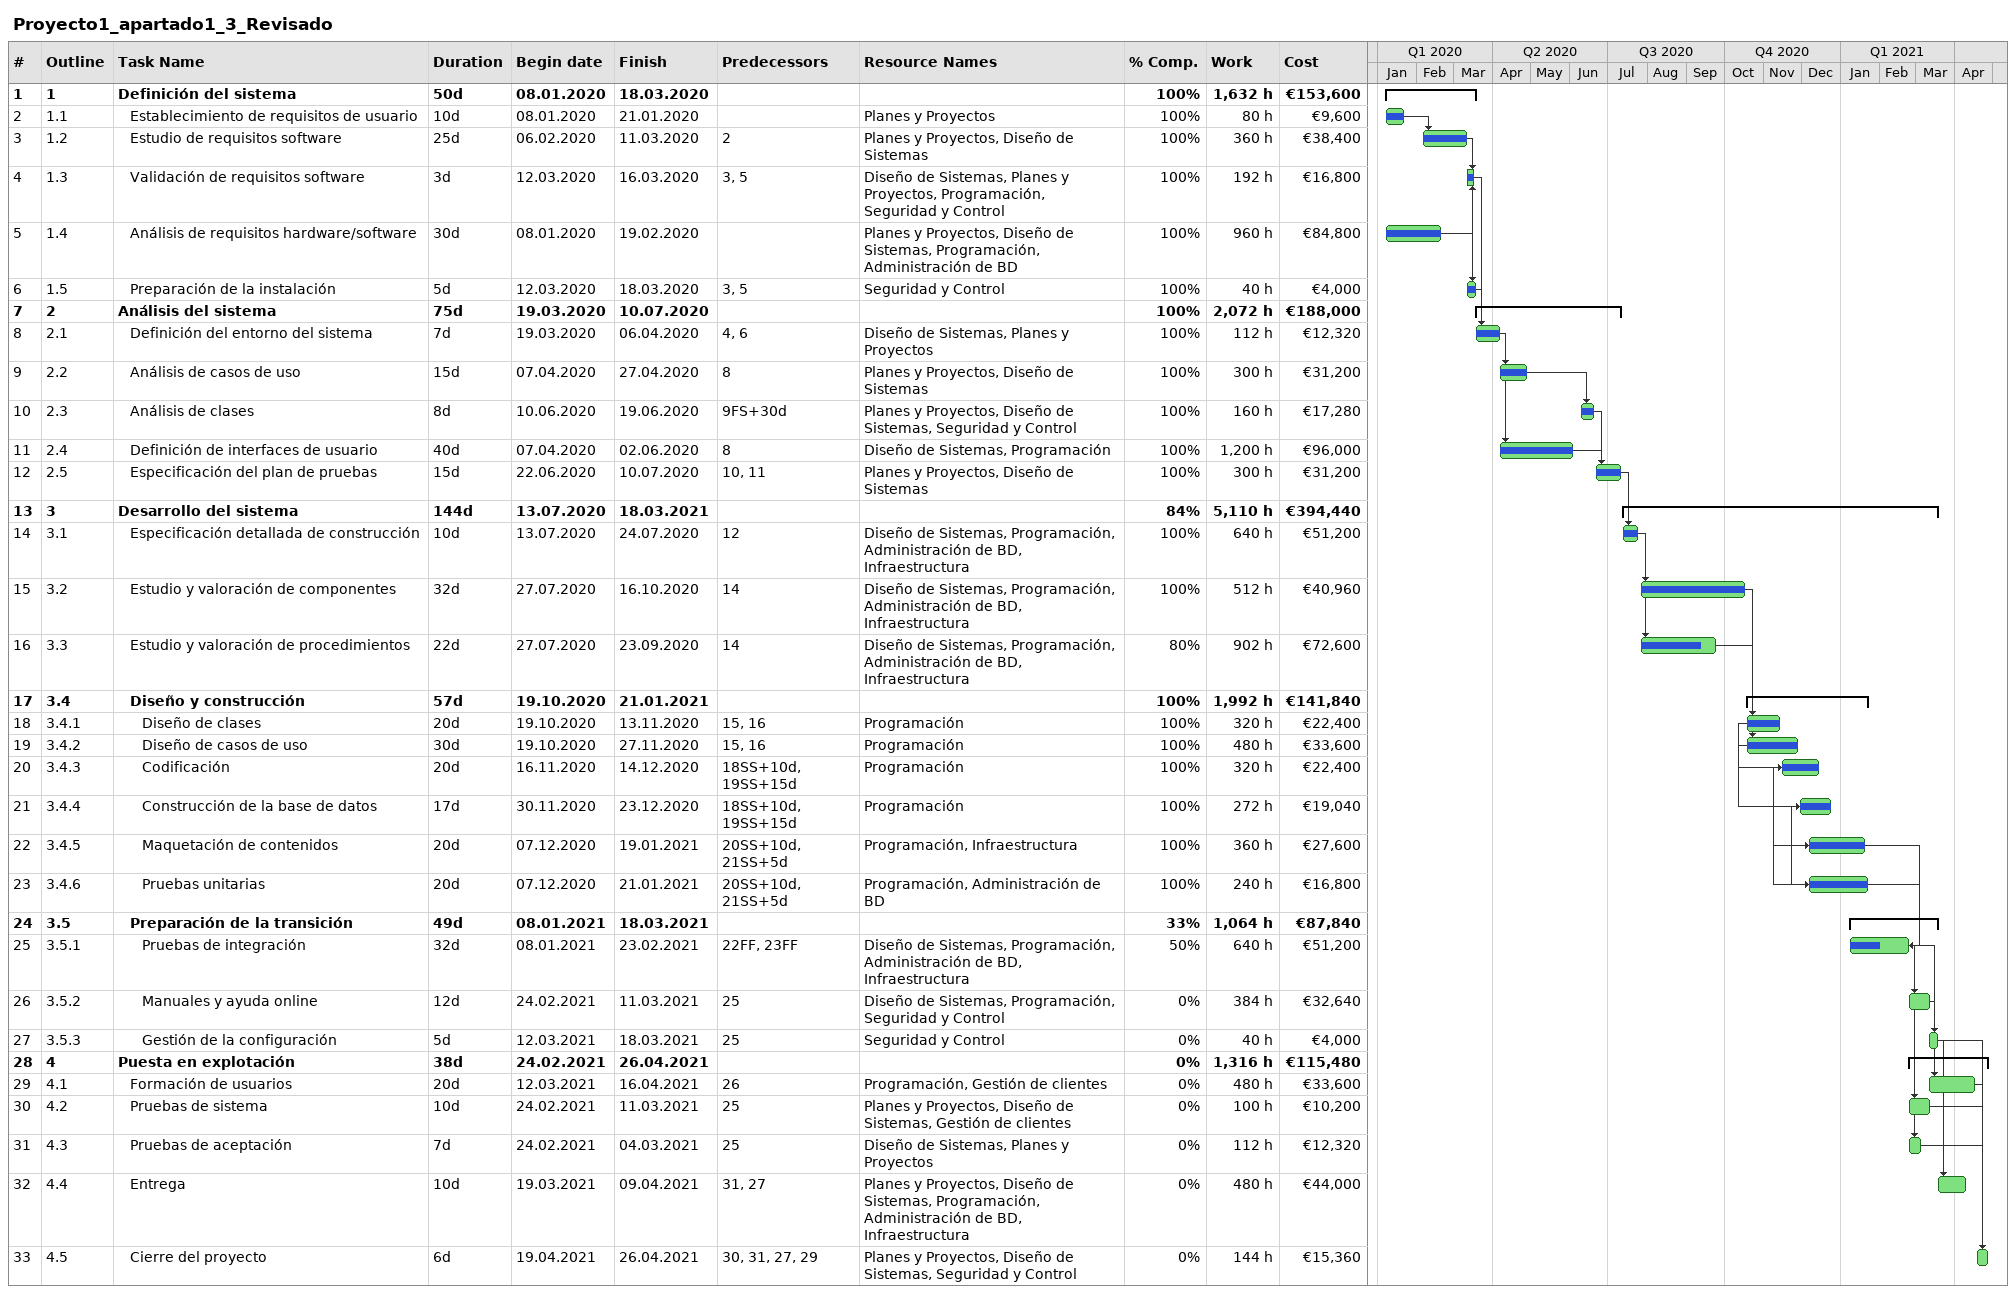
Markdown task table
Proyecto1_apartado1_3_Revisado

| ID | WBS | Task | Duration | Start | Finish | Predecessors | Resources | % complete | Work (h) | Cost (€) |
|---|---|---|---|---|---|---|---|---|---|---|
| 1 | 1 | **Definición del sistema** | 50d | 2020-01-08 | 2020-03-18 |  |  | 100 | 1632 | 153600 |
| 2 | 1.1 | Establecimiento de requisitos de usuario | 10d | 2020-01-08 | 2020-01-21 |  | Planes y Proyectos | 100 | 80 | 9600 |
| 3 | 1.2 | Estudio de requisitos software | 25d | 2020-02-06 | 2020-03-11 | 2 | Planes y Proyectos, Diseño de Sistemas | 100 | 360 | 38400 |
| 4 | 1.3 | Validación de requisitos software | 3d | 2020-03-12 | 2020-03-16 | 3, 5 | Diseño de Sistemas, Planes y Proyectos, Programación, Seguridad y Control | 100 | 192 | 16800 |
| 5 | 1.4 | Análisis de requisitos hardware/software | 30d | 2020-01-08 | 2020-02-19 |  | Planes y Proyectos, Diseño de Sistemas, Programación, Administración de BD | 100 | 960 | 84800 |
| 6 | 1.5 | Preparación de la instalación | 5d | 2020-03-12 | 2020-03-18 | 3, 5 | Seguridad y Control | 100 | 40 | 4000 |
| 7 | 2 | **Análisis del sistema** | 75d | 2020-03-19 | 2020-07-10 |  |  | 100 | 2072 | 188000 |
| 8 | 2.1 | Definición del entorno del sistema | 7d | 2020-03-19 | 2020-04-06 | 4, 6 | Diseño de Sistemas, Planes y Proyectos | 100 | 112 | 12320 |
| 9 | 2.2 | Análisis de casos de uso | 15d | 2020-04-07 | 2020-04-27 | 8 | Planes y Proyectos, Diseño de Sistemas | 100 | 300 | 31200 |
| 10 | 2.3 | Análisis de clases | 8d | 2020-06-10 | 2020-06-19 | 9FS+30d | Planes y Proyectos, Diseño de Sistemas, Seguridad y Control | 100 | 160 | 17280 |
| 11 | 2.4 | Definición de interfaces de usuario | 40d | 2020-04-07 | 2020-06-02 | 8 | Diseño de Sistemas, Programación | 100 | 1200 | 96000 |
| 12 | 2.5 | Especificación del plan de pruebas | 15d | 2020-06-22 | 2020-07-10 | 10, 11 | Planes y Proyectos, Diseño de Sistemas | 100 | 300 | 31200 |
| 13 | 3 | **Desarrollo del sistema** | 144d | 2020-07-13 | 2021-03-18 |  |  | 84 | 5110 | 394440 |
| 14 | 3.1 | Especificación detallada de construcción | 10d | 2020-07-13 | 2020-07-24 | 12 | Diseño de Sistemas, Programación, Administración de BD, Infraestructura | 100 | 640 | 51200 |
| 15 | 3.2 | Estudio y valoración de componentes | 32d | 2020-07-27 | 2020-10-16 | 14 | Diseño de Sistemas, Programación, Administración de BD, Infraestructura | 100 | 512 | 40960 |
| 16 | 3.3 | Estudio y valoración de procedimientos | 22d | 2020-07-27 | 2020-09-23 | 14 | Diseño de Sistemas, Programación, Administración de BD, Infraestructura | 80 | 902 | 72600 |
| 17 | 3.4 | **Diseño y construcción** | 57d | 2020-10-19 | 2021-01-21 |  |  | 100 | 1992 | 141840 |
| 18 | 3.4.1 | Diseño de clases | 20d | 2020-10-19 | 2020-11-13 | 15, 16 | Programación | 100 | 320 | 22400 |
| 19 | 3.4.2 | Diseño de casos de uso | 30d | 2020-10-19 | 2020-11-27 | 15, 16 | Programación | 100 | 480 | 33600 |
| 20 | 3.4.3 | Codificación | 20d | 2020-11-16 | 2020-12-14 | 18SS+10d, 19SS+15d | Programación | 100 | 320 | 22400 |
| 21 | 3.4.4 | Construcción de la base de datos | 17d | 2020-11-30 | 2020-12-23 | 18SS+10d, 19SS+15d | Programación | 100 | 272 | 19040 |
| 22 | 3.4.5 | Maquetación de contenidos | 20d | 2020-12-07 | 2021-01-19 | 20SS+10d, 21SS+5d | Programación, Infraestructura | 100 | 360 | 27600 |
| 23 | 3.4.6 | Pruebas unitarias | 20d | 2020-12-07 | 2021-01-21 | 20SS+10d, 21SS+5d | Programación, Administración de BD | 100 | 240 | 16800 |
| 24 | 3.5 | **Preparación de la transición** | 49d | 2021-01-08 | 2021-03-18 |  |  | 33 | 1064 | 87840 |
| 25 | 3.5.1 | Pruebas de integración | 32d | 2021-01-08 | 2021-02-23 | 22FF, 23FF | Diseño de Sistemas, Programación, Administración de BD, Infraestructura | 50 | 640 | 51200 |
| 26 | 3.5.2 | Manuales y ayuda online | 12d | 2021-02-24 | 2021-03-11 | 25 | Diseño de Sistemas, Programación, Seguridad y Control | 0 | 384 | 32640 |
| 27 | 3.5.3 | Gestión de la configuración | 5d | 2021-03-12 | 2021-03-18 | 25 | Seguridad y Control | 0 | 40 | 4000 |
| 28 | 4 | **Puesta en explotación** | 38d | 2021-02-24 | 2021-04-26 |  |  | 0 | 1316 | 115480 |
| 29 | 4.1 | Formación de usuarios | 20d | 2021-03-12 | 2021-04-16 | 26 | Programación, Gestión de clientes | 0 | 480 | 33600 |
| 30 | 4.2 | Pruebas de sistema | 10d | 2021-02-24 | 2021-03-11 | 25 | Planes y Proyectos, Diseño de Sistemas, Gestión de clientes | 0 | 100 | 10200 |
| 31 | 4.3 | Pruebas de aceptación | 7d | 2021-02-24 | 2021-03-04 | 25 | Diseño de Sistemas, Planes y Proyectos | 0 | 112 | 12320 |
| 32 | 4.4 | Entrega | 10d | 2021-03-19 | 2021-04-09 | 31, 27 | Planes y Proyectos, Diseño de Sistemas, Programación, Administración de BD, Infraestructura | 0 | 480 | 44000 |
| 33 | 4.5 | Cierre del proyecto | 6d | 2021-04-19 | 2021-04-26 | 30, 31, 27, 29 | Planes y Proyectos, Diseño de Sistemas, Seguridad y Control | 0 | 144 | 15360 |
